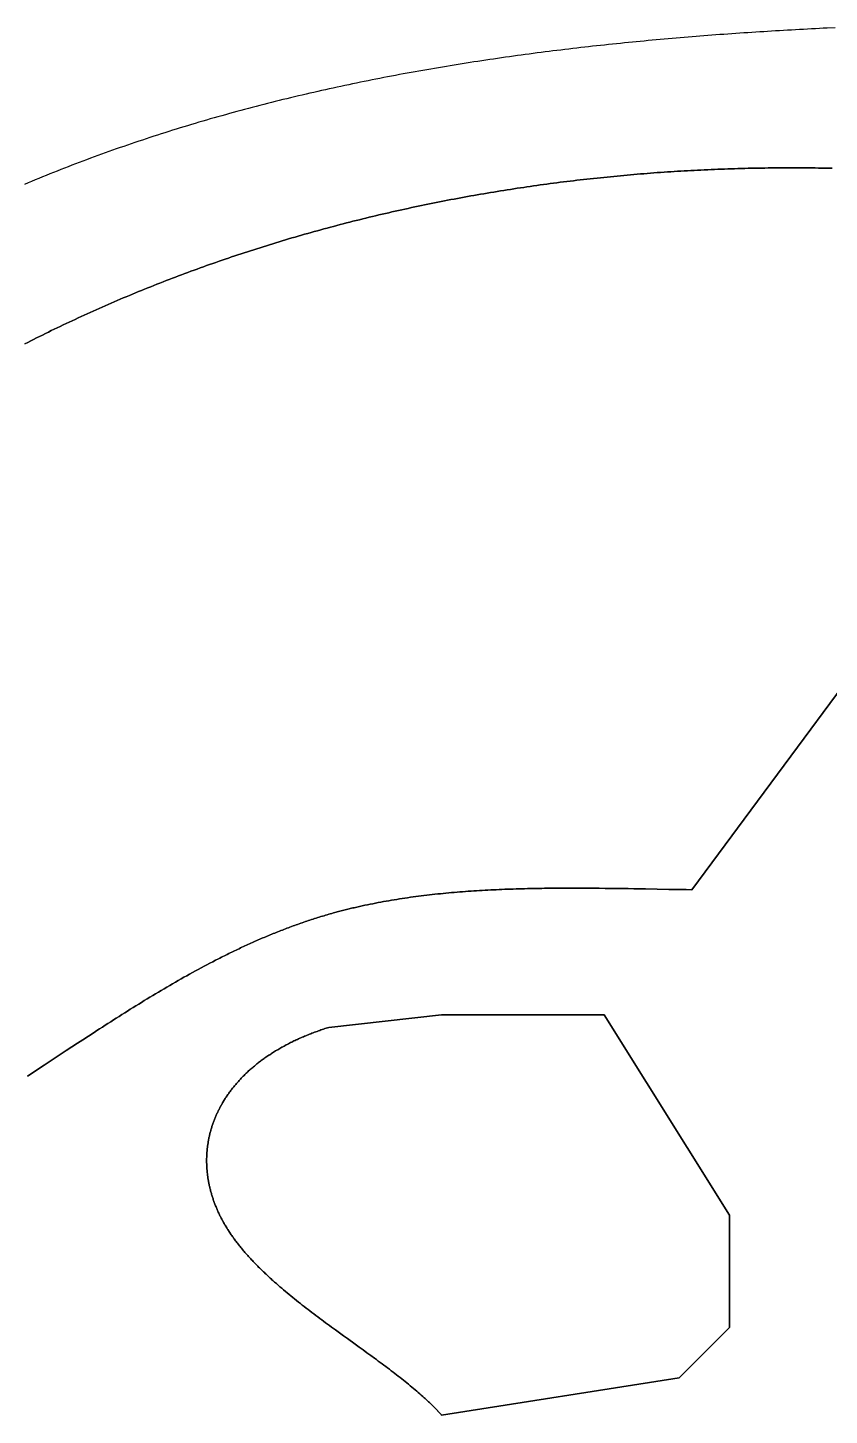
# Model space of a CAD drawing. Header units: millimetres. Extents: x -97041 to 275168, y -12500 to 263793.
# Drawn here: x -78221 to -59402, y 231150 to 263726 of the extents above; entities that cross this region are included whole.
import ezdxf

# ---------------------------------------------------------------- set-up
doc = ezdxf.new("R2010")
doc.units = ezdxf.units.MM
doc.layers.add('CLOSED_AREAS', color=7, linetype='Continuous')
doc.layers.add('REGION_HOLES', color=7, linetype='Continuous')

msp = doc.modelspace()

# ---------------------------------------------------------------- linework, layer by layer
at = {"layer": 'CLOSED_AREAS'}
for points in [[(-59261.048, 263725.788), (-59447.586, 263716.825), (-59540.876, 263712.229), (-59634.179, 263707.556), (-59727.495, 263702.806), (-59820.823, 263697.977), (-59914.163, 263693.069), (-60007.514, 263688.081), (-60100.876, 263683.013), (-60194.248, 263677.863), (-60287.63, 263672.631), (-60381.021, 263667.315), (-60474.421, 263661.917), (-60567.829, 263656.434), (-60661.245, 263650.865), (-60754.668, 263645.211), (-60848.098, 263639.47), (-60941.534, 263633.642), (-61034.975, 263627.726), (-61128.422, 263621.721), (-61221.874, 263615.626), (-61315.329, 263609.441), (-61408.788, 263603.165), (-61502.251, 263596.798), (-61595.716, 263590.337), (-61689.183, 263583.784), (-61782.651, 263577.136), (-61876.121, 263570.394), (-61969.591, 263563.556), (-62063.061, 263556.622), (-62156.531, 263549.59), (-62250, 263542.462), (-62343.468, 263535.234), (-62436.933, 263527.908), (-62530.396, 263520.481), (-62623.856, 263512.954), (-62717.313, 263505.326), (-62810.766, 263497.595), (-62904.214, 263489.761), (-62997.657, 263481.824), (-63091.094, 263473.782), (-63184.525, 263465.635), (-63277.95, 263457.382), (-63371.368, 263449.023), (-63464.778, 263440.556), (-63558.18, 263431.981), (-63651.574, 263423.298), (-63744.958, 263414.505), (-63838.333, 263405.601), (-63931.698, 263396.586), (-64025.052, 263387.46), (-64118.395, 263378.221), (-64211.726, 263368.869), (-64305.045, 263359.403), (-64398.352, 263349.821), (-64491.645, 263340.125), (-64584.925, 263330.312), (-64678.19, 263320.382), (-64771.441, 263310.335), (-64864.676, 263300.169), (-64957.896, 263289.884), (-65051.099, 263279.479), (-65144.286, 263268.953), (-65237.455, 263258.305), (-65330.607, 263247.536), (-65423.741, 263236.644), (-65516.855, 263225.628), (-65609.951, 263214.487), (-65703.026, 263203.222), (-65796.082, 263191.83), (-65889.116, 263180.312), (-65982.129, 263168.667), (-66075.12, 263156.893), (-66168.089, 263144.991), (-66261.035, 263132.959), (-66353.958, 263120.797), (-66446.857, 263108.503), (-66539.731, 263096.078), (-66632.581, 263083.52), (-66725.405, 263070.829), (-66818.203, 263058.004), (-66910.975, 263045.045), (-67003.72, 263031.949), (-67096.437, 263018.718), (-67189.127, 263005.349), (-67281.788, 262991.843), (-67374.42, 262978.198), (-67467.022, 262964.414), (-67559.595, 262950.49), (-67652.137, 262936.426), (-67744.648, 262922.22), (-67837.127, 262907.871), (-67929.575, 262893.38), (-68021.99, 262878.745), (-68114.372, 262863.966), (-68206.72, 262849.042), (-68299.034, 262833.971), (-68391.314, 262818.755), (-68483.559, 262803.39), (-68575.768, 262787.878), (-68667.941, 262772.217), (-68760.077, 262756.406), (-68852.176, 262740.445), (-68944.238, 262724.333), (-69036.261, 262708.069), (-69128.246, 262691.652), (-69220.191, 262675.082), (-69312.097, 262658.358), (-69403.963, 262641.48), (-69495.788, 262624.446), (-69587.572, 262607.255), (-69679.314, 262589.908), (-69771.014, 262572.403), (-69862.671, 262554.739), (-69954.285, 262536.916), (-70045.855, 262518.933), (-70137.381, 262500.79), (-70228.863, 262482.485), (-70320.299, 262464.018), (-70411.689, 262445.388), (-70503.032, 262426.594), (-70594.33, 262407.636), (-70685.579, 262388.513), (-70776.781, 262369.223), (-70867.935, 262349.768), (-70959.039, 262330.144), (-71050.095, 262310.353), (-71141.1, 262290.393), (-71232.056, 262270.263), (-71322.96, 262249.963), (-71413.813, 262229.492), (-71504.614, 262208.849), (-71595.362, 262188.034), (-71686.058, 262167.045), (-71776.7, 262145.882), (-71867.288, 262124.544), (-71957.822, 262103.031), (-72048.301, 262081.342), (-72138.725, 262059.476), (-72229.092, 262037.431), (-72319.403, 262015.209), (-72409.657, 261992.807), (-72499.854, 261970.225), (-72589.992, 261947.463), (-72680.072, 261924.519), (-72770.093, 261901.393), (-72860.054, 261878.083), (-72949.956, 261854.591), (-73039.797, 261830.914), (-73129.576, 261807.051), (-73219.294, 261783.003), (-73308.95, 261758.768), (-73398.544, 261734.346), (-73488.074, 261709.736), (-73577.541, 261684.937), (-73666.944, 261659.948), (-73756.282, 261634.769), (-73845.554, 261609.399), (-73934.762, 261583.837), (-74023.903, 261558.082), (-74112.977, 261532.134), (-74201.984, 261505.992), (-74290.924, 261479.656), (-74379.795, 261453.123), (-74468.597, 261426.395), (-74557.331, 261399.469), (-74645.994, 261372.346), (-74734.588, 261345.024), (-74823.11, 261317.504), (-74911.562, 261289.783), (-74999.941, 261261.861), (-75088.249, 261233.738), (-75176.483, 261205.413), (-75264.645, 261176.884), (-75352.732, 261148.153), (-75440.745, 261119.216), (-75528.683, 261090.075), (-75616.546, 261060.728), (-75704.334, 261031.174), (-75792.044, 261001.412), (-75879.678, 260971.443), (-75967.235, 260941.264), (-76054.714, 260910.877), (-76142.114, 260880.278), (-76229.435, 260849.469), (-76316.677, 260818.448), (-76403.839, 260787.214), (-76490.921, 260755.767), (-76577.922, 260724.106), (-76664.841, 260692.23), (-76751.678, 260660.139), (-76838.433, 260627.831), (-76925.105, 260595.306), (-77011.693, 260562.564), (-77098.198, 260529.603), (-77184.618, 260496.423), (-77270.952, 260463.023), (-77357.202, 260429.402), (-77443.365, 260395.56), (-77529.442, 260361.495), (-77615.432, 260327.208), (-77701.334, 260292.697), (-77787.148, 260257.961), (-77872.873, 260223), (-77958.51, 260187.814), (-78044.057, 260152.401), (-78129.513, 260116.76), (-78214.879, 260080.891), (-78300.154, 260044.794)], [(-59335.323, 260426.238), (-59414.195, 260427.904), (-59493.074, 260429.429), (-59571.962, 260430.811), (-59650.857, 260432.051), (-59729.76, 260433.148), (-59808.67, 260434.103), (-59887.586, 260434.916), (-59966.508, 260435.587), (-60045.436, 260436.115), (-60124.37, 260436.5), (-60203.308, 260436.743), (-60282.25, 260436.843), (-60361.197, 260436.801), (-60440.148, 260436.616), (-60519.102, 260436.288), (-60598.058, 260435.818), (-60677.018, 260435.205), (-60755.979, 260434.448), (-60834.942, 260433.549), (-60913.906, 260432.507), (-60992.872, 260431.322), (-61071.838, 260429.994), (-61150.804, 260428.523), (-61229.769, 260426.909), (-61308.734, 260425.151), (-61387.698, 260423.25), (-61466.66, 260421.207), (-61545.621, 260419.019), (-61624.579, 260416.689), (-61703.535, 260414.215), (-61782.487, 260411.597), (-61861.436, 260408.836), (-61940.381, 260405.932), (-62019.322, 260402.884), (-62098.258, 260399.692), (-62177.189, 260396.357), (-62256.114, 260392.878), (-62335.034, 260389.255), (-62413.947, 260385.488), (-62492.854, 260381.578), (-62571.753, 260377.524), (-62650.645, 260373.325), (-62729.53, 260368.983), (-62808.406, 260364.497), (-62887.273, 260359.867), (-62966.131, 260355.092), (-63044.98, 260350.174), (-63123.818, 260345.111), (-63202.647, 260339.904), (-63281.465, 260334.552), (-63360.271, 260329.057), (-63439.067, 260323.417), (-63517.85, 260317.632), (-63596.621, 260311.703), (-63675.379, 260305.63), (-63754.125, 260299.412), (-63832.856, 260293.049), (-63911.574, 260286.542), (-63990.278, 260279.89), (-64068.967, 260273.093), (-64147.641, 260266.152), (-64226.299, 260259.066), (-64304.942, 260251.834), (-64383.568, 260244.458), (-64462.178, 260236.937), (-64540.77, 260229.271), (-64619.345, 260221.46), (-64697.903, 260213.504), (-64776.441, 260205.403), (-64854.962, 260197.156), (-64933.463, 260188.765), (-65011.944, 260180.228), (-65090.406, 260171.545), (-65168.848, 260162.718), (-65247.268, 260153.744), (-65325.668, 260144.626), (-65404.046, 260135.362), (-65482.403, 260125.952), (-65560.737, 260116.397), (-65639.048, 260106.696), (-65717.337, 260096.85), (-65795.602, 260086.858), (-65873.843, 260076.72), (-65952.059, 260066.436), (-66030.251, 260056.006), (-66108.418, 260045.431), (-66186.56, 260034.71), (-66264.675, 260023.842), (-66342.765, 260012.829), (-66420.827, 260001.669), (-66498.863, 259990.364), (-66576.871, 259978.912), (-66654.851, 259967.314), (-66732.803, 259955.569), (-66810.727, 259943.679), (-66888.621, 259931.642), (-66966.486, 259919.459), (-67044.321, 259907.129), (-67122.125, 259894.653), (-67199.899, 259882.03), (-67277.642, 259869.261), (-67355.353, 259856.345), (-67433.033, 259843.282), (-67510.68, 259830.073), (-67588.295, 259816.717), (-67665.876, 259803.214), (-67743.425, 259789.565), (-67820.939, 259775.768), (-67898.419, 259761.825), (-67975.864, 259747.734), (-68053.274, 259733.497), (-68130.649, 259719.112), (-68207.988, 259704.581), (-68285.29, 259689.902), (-68362.556, 259675.076), (-68439.785, 259660.103), (-68516.976, 259644.983), (-68594.13, 259629.715), (-68671.245, 259614.3), (-68748.322, 259598.737), (-68825.359, 259583.027), (-68902.357, 259567.17), (-68979.315, 259551.165), (-69056.233, 259535.012), (-69133.111, 259518.712), (-69209.947, 259502.264), (-69286.741, 259485.668), (-69363.494, 259468.925), (-69440.205, 259452.033), (-69516.873, 259434.994), (-69593.498, 259417.807), (-69670.079, 259400.472), (-69746.617, 259382.989), (-69823.11, 259365.358), (-69899.559, 259347.579), (-69975.962, 259329.652), (-70052.32, 259311.577), (-70128.632, 259293.353), (-70204.898, 259274.981), (-70281.118, 259256.461), (-70357.29, 259237.792), (-70433.415, 259218.975), (-70509.492, 259200.01), (-70585.52, 259180.896), (-70661.5, 259161.634), (-70737.431, 259142.223), (-70813.313, 259122.663), (-70889.144, 259102.955), (-70964.926, 259083.098), (-71040.656, 259063.092), (-71116.336, 259042.938), (-71191.964, 259022.635), (-71267.54, 259002.182), (-71343.064, 258981.581), (-71418.536, 258960.831), (-71493.954, 258939.932), (-71569.319, 258918.884), (-71644.63, 258897.686), (-71719.887, 258876.34), (-71795.089, 258854.844), (-71870.236, 258833.199), (-71945.328, 258811.405), (-72020.363, 258789.462), (-72095.343, 258767.369), (-72170.266, 258745.126), (-72245.131, 258722.734), (-72319.94, 258700.193), (-72394.69, 258677.502), (-72469.382, 258654.662), (-72544.016, 258631.672), (-72618.59, 258608.532), (-72693.105, 258585.242), (-72767.561, 258561.803), (-72841.955, 258538.214), (-72916.29, 258514.475), (-72990.563, 258490.586), (-73064.775, 258466.547), (-73138.925, 258442.358), (-73213.012, 258418.019), (-73287.037, 258393.53), (-73360.999, 258368.891), (-73434.898, 258344.102), (-73508.732, 258319.162), (-73582.503, 258294.072), (-73656.209, 258268.832), (-73729.849, 258243.441), (-73803.424, 258217.901), (-73876.934, 258192.209), (-73950.377, 258166.367), (-74023.753, 258140.375), (-74097.063, 258114.232), (-74170.305, 258087.938), (-74243.479, 258061.494), (-74316.585, 258034.899), (-74389.622, 258008.153), (-74462.59, 257981.257), (-74535.489, 257954.209), (-74608.318, 257927.011), (-74681.077, 257899.662), (-74753.765, 257872.161), (-74826.382, 257844.51), (-74898.927, 257816.708), (-74971.401, 257788.754), (-75043.802, 257760.65), (-75116.131, 257732.394), (-75188.387, 257703.987), (-75260.569, 257675.429), (-75332.677, 257646.719), (-75404.712, 257617.858), (-75476.671, 257588.845), (-75548.556, 257559.681), (-75620.365, 257530.366), (-75692.098, 257500.899), (-75763.755, 257471.28), (-75835.335, 257441.509), (-75906.838, 257411.587), (-75978.264, 257381.514), (-76049.612, 257351.288), (-76120.882, 257320.911), (-76192.073, 257290.381), (-76263.185, 257259.7), (-76334.218, 257228.867), (-76405.17, 257197.882), (-76476.043, 257166.745), (-76546.835, 257135.455), (-76617.546, 257104.014), (-76688.175, 257072.42), (-76758.722, 257040.674), (-76829.188, 257008.776), (-76899.57, 256976.725), (-76969.87, 256944.523), (-77040.086, 256912.167), (-77110.219, 256879.659), (-77180.267, 256846.999), (-77250.23, 256814.186), (-77320.109, 256781.221), (-77389.902, 256748.103), (-77459.609, 256714.832), (-77529.23, 256681.409), (-77598.764, 256647.833), (-77668.211, 256614.104), (-77737.571, 256580.222), (-77806.843, 256546.187), (-77876.027, 256511.999), (-77945.122, 256477.659), (-78014.128, 256443.165), (-78083.044, 256408.518), (-78151.871, 256373.718), (-78220.608, 256338.765), (-78289.254, 256303.659)], [(-78289.254, 256303.659), (-78220.608, 256338.765), (-78151.871, 256373.718), (-78083.044, 256408.518), (-78014.128, 256443.165), (-77945.122, 256477.659), (-77876.027, 256511.999), (-77806.843, 256546.187), (-77737.571, 256580.222), (-77668.211, 256614.104), (-77598.764, 256647.833), (-77529.23, 256681.409), (-77459.609, 256714.832), (-77389.902, 256748.103), (-77320.109, 256781.221), (-77250.23, 256814.186), (-77180.267, 256846.999), (-77110.219, 256879.659), (-77040.086, 256912.167), (-76969.87, 256944.523), (-76899.57, 256976.725), (-76829.188, 257008.776), (-76758.722, 257040.674), (-76688.175, 257072.42), (-76617.546, 257104.014), (-76546.835, 257135.455), (-76476.043, 257166.745), (-76405.17, 257197.882), (-76334.218, 257228.867), (-76263.185, 257259.7), (-76192.073, 257290.381), (-76120.882, 257320.911), (-76049.612, 257351.288), (-75978.264, 257381.514), (-75906.838, 257411.587), (-75835.335, 257441.509), (-75763.755, 257471.28), (-75692.098, 257500.899), (-75620.365, 257530.366), (-75548.556, 257559.681), (-75476.671, 257588.845), (-75404.712, 257617.858), (-75332.677, 257646.719), (-75260.569, 257675.429), (-75188.387, 257703.987), (-75116.131, 257732.394), (-75043.802, 257760.65), (-74971.401, 257788.754), (-74898.927, 257816.708), (-74826.382, 257844.51), (-74753.765, 257872.161), (-74681.077, 257899.662), (-74608.318, 257927.011), (-74535.489, 257954.209), (-74462.59, 257981.257), (-74389.622, 258008.153), (-74316.585, 258034.899), (-74243.479, 258061.494), (-74170.305, 258087.938), (-74097.063, 258114.232), (-74023.753, 258140.375), (-73950.377, 258166.367), (-73876.934, 258192.209), (-73803.424, 258217.901), (-73729.849, 258243.441), (-73656.209, 258268.832), (-73582.503, 258294.072), (-73508.732, 258319.162), (-73434.898, 258344.102), (-73360.999, 258368.891), (-73287.037, 258393.53), (-73213.012, 258418.019), (-73138.925, 258442.358), (-73064.775, 258466.547), (-72990.563, 258490.586), (-72916.29, 258514.475), (-72841.955, 258538.214), (-72767.561, 258561.803), (-72693.105, 258585.242), (-72618.59, 258608.532), (-72544.016, 258631.672), (-72469.382, 258654.662), (-72394.69, 258677.502), (-72319.94, 258700.193), (-72245.131, 258722.734), (-72170.266, 258745.126), (-72095.343, 258767.369), (-72020.363, 258789.462), (-71945.328, 258811.405), (-71870.236, 258833.199), (-71795.089, 258854.844), (-71719.887, 258876.34), (-71644.63, 258897.686), (-71569.319, 258918.884), (-71493.954, 258939.932), (-71418.536, 258960.831), (-71343.064, 258981.581), (-71267.54, 259002.182), (-71191.964, 259022.635), (-71116.336, 259042.938), (-71040.656, 259063.092), (-70964.926, 259083.098), (-70889.144, 259102.955), (-70813.313, 259122.663), (-70737.431, 259142.223), (-70661.5, 259161.634), (-70585.52, 259180.896), (-70509.492, 259200.01), (-70433.415, 259218.975), (-70357.29, 259237.792), (-70281.118, 259256.461), (-70204.898, 259274.981), (-70128.632, 259293.353), (-70052.32, 259311.577), (-69975.962, 259329.652), (-69899.559, 259347.579), (-69823.11, 259365.358), (-69746.617, 259382.989), (-69670.079, 259400.472), (-69593.498, 259417.807), (-69516.873, 259434.994), (-69440.205, 259452.033), (-69363.494, 259468.925), (-69286.741, 259485.668), (-69209.947, 259502.264), (-69133.111, 259518.712), (-69056.233, 259535.012), (-68979.315, 259551.165), (-68902.357, 259567.17), (-68825.359, 259583.027), (-68748.322, 259598.737), (-68671.245, 259614.3), (-68594.13, 259629.715), (-68516.976, 259644.983), (-68439.785, 259660.103), (-68362.556, 259675.076), (-68285.29, 259689.902), (-68207.988, 259704.581), (-68130.649, 259719.112), (-68053.274, 259733.497), (-67975.864, 259747.734), (-67898.419, 259761.825), (-67820.939, 259775.768), (-67743.425, 259789.565), (-67665.876, 259803.214), (-67588.295, 259816.717), (-67510.68, 259830.073), (-67433.033, 259843.282), (-67355.353, 259856.345), (-67277.642, 259869.261), (-67199.899, 259882.03), (-67122.125, 259894.653), (-67044.321, 259907.129), (-66966.486, 259919.459), (-66888.621, 259931.642), (-66810.727, 259943.679), (-66732.803, 259955.569), (-66654.851, 259967.314), (-66576.871, 259978.912), (-66498.863, 259990.364), (-66420.827, 260001.669), (-66342.765, 260012.829), (-66264.675, 260023.842), (-66186.56, 260034.71), (-66108.418, 260045.431), (-66030.251, 260056.006), (-65952.059, 260066.436), (-65873.843, 260076.72), (-65795.602, 260086.858), (-65717.337, 260096.85), (-65639.048, 260106.696), (-65560.737, 260116.397), (-65482.403, 260125.952), (-65404.046, 260135.362), (-65325.668, 260144.626), (-65247.268, 260153.744), (-65168.848, 260162.718), (-65090.406, 260171.545), (-65011.944, 260180.228), (-64933.463, 260188.765), (-64854.962, 260197.156), (-64776.441, 260205.403), (-64697.903, 260213.504), (-64619.345, 260221.46), (-64540.77, 260229.271), (-64462.178, 260236.937), (-64383.568, 260244.458), (-64304.942, 260251.834), (-64226.299, 260259.066), (-64147.641, 260266.152), (-64068.967, 260273.093), (-63990.278, 260279.89), (-63911.574, 260286.542), (-63832.856, 260293.049), (-63754.125, 260299.412), (-63675.379, 260305.63), (-63596.621, 260311.703), (-63517.85, 260317.632), (-63439.067, 260323.417), (-63360.271, 260329.057), (-63281.465, 260334.552), (-63202.647, 260339.904), (-63123.818, 260345.111), (-63044.98, 260350.174), (-62966.131, 260355.092), (-62887.273, 260359.867), (-62808.406, 260364.497), (-62729.53, 260368.983), (-62650.645, 260373.325), (-62571.753, 260377.524), (-62492.854, 260381.578), (-62413.947, 260385.488), (-62335.034, 260389.255), (-62256.114, 260392.878), (-62177.189, 260396.357), (-62098.258, 260399.692), (-62019.322, 260402.884), (-61940.381, 260405.932), (-61861.436, 260408.836), (-61782.487, 260411.597), (-61703.535, 260414.215), (-61624.579, 260416.689), (-61545.621, 260419.019), (-61466.66, 260421.207), (-61387.698, 260423.25), (-61308.734, 260425.151), (-61229.769, 260426.909), (-61150.804, 260428.523), (-61071.838, 260429.994), (-60992.872, 260431.322), (-60913.906, 260432.507), (-60834.942, 260433.549), (-60755.979, 260434.448), (-60677.018, 260435.205), (-60598.058, 260435.818), (-60519.102, 260436.288), (-60440.148, 260436.616), (-60361.197, 260436.801), (-60282.25, 260436.843), (-60203.308, 260436.743), (-60124.37, 260436.5), (-60045.436, 260436.115), (-59966.508, 260435.587), (-59887.586, 260434.916), (-59808.67, 260434.103), (-59729.76, 260433.148), (-59650.857, 260432.051), (-59571.962, 260430.811), (-59493.074, 260429.429), (-59414.195, 260427.904), (-59335.323, 260426.238)], [(-78225.962, 239113.608), (-78095.76, 239198.681), (-77965.628, 239283.924), (-77835.551, 239369.298), (-77575.494, 239540.281), (-77315.459, 239711.317), (-77185.409, 239796.758), (-77055.316, 239882.096), (-76925.165, 239967.29), (-76794.938, 240052.303), (-76664.619, 240137.095), (-76599.421, 240179.396), (-76534.193, 240221.627), (-76468.935, 240263.784), (-76403.644, 240305.86), (-76338.317, 240347.853), (-76272.954, 240389.756), (-76207.552, 240431.565), (-76142.108, 240473.275), (-76076.622, 240514.88), (-76011.09, 240556.377), (-75945.511, 240597.76), (-75879.883, 240639.025), (-75814.204, 240680.166), (-75748.472, 240721.179), (-75682.685, 240762.058), (-75616.84, 240802.799), (-75550.936, 240843.397), (-75484.971, 240883.848), (-75418.943, 240924.145), (-75352.849, 240964.285), (-75286.688, 241004.262), (-75220.458, 241044.072), (-75154.156, 241083.71), (-75087.781, 241123.171), (-75021.33, 241162.449), (-74954.802, 241201.54), (-74888.195, 241240.44), (-74821.506, 241279.143), (-74754.734, 241317.644), (-74687.876, 241355.939), (-74620.93, 241394.023), (-74553.895, 241431.89), (-74486.769, 241469.537), (-74419.549, 241506.957), (-74352.233, 241544.147), (-74284.819, 241581.1), (-74217.306, 241617.814), (-74149.691, 241654.281), (-74081.973, 241690.499), (-74014.149, 241726.461), (-73946.217, 241762.163), (-73878.175, 241797.6), (-73810.022, 241832.767), (-73741.754, 241867.659), (-73707.577, 241885.001), (-73673.371, 241902.272), (-73639.135, 241919.472), (-73604.87, 241936.6), (-73570.575, 241953.656), (-73536.249, 241970.639), (-73501.893, 241987.548), (-73467.506, 242004.383), (-73433.089, 242021.143), (-73398.64, 242037.828), (-73364.159, 242054.437), (-73329.647, 242070.97), (-73295.103, 242087.425), (-73260.527, 242103.802), (-73225.918, 242120.101), (-73191.276, 242136.321), (-73156.601, 242152.461), (-73121.894, 242168.52), (-73087.152, 242184.499), (-73052.377, 242200.397), (-73017.568, 242216.212), (-72982.724, 242231.945), (-72947.846, 242247.594), (-72912.934, 242263.159), (-72877.986, 242278.64), (-72843.003, 242294.036), (-72807.984, 242309.346), (-72772.93, 242324.569), (-72737.84, 242339.706), (-72702.713, 242354.754), (-72667.55, 242369.715), (-72632.35, 242384.587), (-72597.113, 242399.369), (-72561.839, 242414.062), (-72526.527, 242428.664), (-72491.177, 242443.174), (-72455.789, 242457.593), (-72420.363, 242471.919), (-72384.899, 242486.152), (-72349.395, 242500.291), (-72313.853, 242514.336), (-72278.271, 242528.287), (-72242.65, 242542.141), (-72206.989, 242555.9), (-72171.288, 242569.561), (-72135.546, 242583.126), (-72099.764, 242596.592), (-72063.941, 242609.96), (-72028.077, 242623.229), (-71992.172, 242636.398), (-71956.225, 242649.466), (-71920.236, 242662.433), (-71884.205, 242675.299), (-71848.132, 242688.063), (-71812.016, 242700.724), (-71775.857, 242713.281), (-71739.655, 242725.734), (-71703.41, 242738.083), (-71667.121, 242750.326), (-71630.789, 242762.463), (-71594.412, 242774.494), (-71557.991, 242786.418), (-71521.525, 242798.234), (-71485.014, 242809.941), (-71448.459, 242821.54), (-71411.858, 242833.029), (-71375.211, 242844.408), (-71338.518, 242855.677), (-71301.779, 242866.833), (-71264.994, 242877.878), (-71228.162, 242888.811), (-71191.284, 242899.63), (-71154.358, 242910.335), (-71117.385, 242920.926), (-71080.364, 242931.401), (-71043.295, 242941.761), (-71013.007, 242950.13), (-70982.687, 242958.422), (-70952.335, 242966.638), (-70921.951, 242974.776), (-70891.536, 242982.839), (-70861.09, 242990.826), (-70830.612, 242998.737), (-70800.103, 243006.573), (-70769.564, 243014.335), (-70738.993, 243022.022), (-70708.392, 243029.635), (-70677.76, 243037.174), (-70647.097, 243044.64), (-70616.405, 243052.033), (-70585.682, 243059.353), (-70554.929, 243066.6), (-70524.147, 243073.775), (-70493.335, 243080.879), (-70462.493, 243087.911), (-70431.621, 243094.872), (-70400.721, 243101.762), (-70369.791, 243108.582), (-70307.844, 243122.012), (-70245.782, 243135.164), (-70183.607, 243148.04), (-70121.318, 243160.645), (-70058.918, 243172.979), (-69996.407, 243185.046), (-69933.786, 243196.849), (-69871.058, 243208.391), (-69808.221, 243219.673), (-69745.279, 243230.698), (-69682.231, 243241.47), (-69619.08, 243251.991), (-69555.825, 243262.263), (-69492.469, 243272.29), (-69429.012, 243282.073), (-69365.455, 243291.616), (-69301.8, 243300.921), (-69238.048, 243309.991), (-69174.199, 243318.828), (-69110.255, 243327.436), (-69046.217, 243335.817), (-68982.086, 243343.973), (-68917.863, 243351.907), (-68853.549, 243359.622), (-68789.146, 243367.121), (-68724.654, 243374.406), (-68660.074, 243381.479), (-68595.409, 243388.345), (-68530.658, 243395.004), (-68465.823, 243401.46), (-68400.904, 243407.716), (-68335.904, 243413.774), (-68270.823, 243419.637), (-68205.663, 243425.307), (-68140.423, 243430.788), (-68075.106, 243436.081), (-68009.713, 243441.19), (-67944.245, 243446.117), (-67878.702, 243450.865), (-67813.086, 243455.436), (-67747.398, 243459.833), (-67681.639, 243464.06), (-67615.811, 243468.117), (-67549.913, 243472.009), (-67483.948, 243475.738), (-67417.917, 243479.306), (-67351.82, 243482.717), (-67285.659, 243485.972), (-67219.435, 243489.075), (-67153.149, 243492.028), (-67086.801, 243494.833), (-67020.394, 243497.495), (-66953.928, 243500.014), (-66887.405, 243502.394), (-66820.825, 243504.638), (-66754.189, 243506.747), (-66687.499, 243508.726), (-66620.756, 243510.576), (-66553.961, 243512.3), (-66487.115, 243513.901), (-66420.218, 243515.381), (-66353.273, 243516.744), (-66286.281, 243517.991), (-66219.241, 243519.126), (-66152.156, 243520.151), (-66085.027, 243521.068), (-66017.854, 243521.881), (-65950.64, 243522.593), (-65883.384, 243523.205), (-65816.088, 243523.72), (-65748.753, 243524.142), (-65681.38, 243524.472), (-65613.971, 243524.714), (-65546.526, 243524.869), (-65479.047, 243524.942), (-65411.534, 243524.934), (-65343.989, 243524.848), (-65208.807, 243524.454), (-65073.509, 243523.779), (-64938.104, 243522.847), (-64802.6, 243521.677), (-64667.008, 243520.292), (-64531.335, 243518.712), (-64395.59, 243516.96), (-64259.782, 243515.056), (-64123.921, 243513.021), (-63988.014, 243510.877), (-63716.1, 243506.348), (-63172.119, 243496.918), (-62900.193, 243492.359), (-62764.277, 243490.193), (-62628.404, 243488.131), (-56752.874, 251420.097)], [(-56752.874, 251420.097), (-62628.404, 243488.131), (-62764.277, 243490.193), (-62900.193, 243492.359), (-63172.119, 243496.918), (-63716.1, 243506.348), (-63988.014, 243510.877), (-64123.921, 243513.021), (-64259.782, 243515.056), (-64395.59, 243516.96), (-64531.335, 243518.712), (-64667.008, 243520.292), (-64802.6, 243521.677), (-64938.104, 243522.847), (-65073.509, 243523.779), (-65208.807, 243524.454), (-65343.989, 243524.848), (-65411.534, 243524.934), (-65479.047, 243524.942), (-65546.526, 243524.869), (-65613.971, 243524.714), (-65681.38, 243524.472), (-65748.753, 243524.142), (-65816.088, 243523.72), (-65883.384, 243523.205), (-65950.64, 243522.593), (-66017.854, 243521.881), (-66085.027, 243521.068), (-66152.156, 243520.151), (-66219.241, 243519.126), (-66286.281, 243517.991), (-66353.273, 243516.744), (-66420.218, 243515.381), (-66487.115, 243513.901), (-66553.961, 243512.3), (-66620.756, 243510.576), (-66687.499, 243508.726), (-66754.189, 243506.747), (-66820.825, 243504.638), (-66887.405, 243502.394), (-66953.928, 243500.014), (-67020.394, 243497.495), (-67086.801, 243494.833), (-67153.149, 243492.028), (-67219.435, 243489.075), (-67285.659, 243485.972), (-67351.82, 243482.717), (-67417.917, 243479.306), (-67483.948, 243475.738), (-67549.913, 243472.009), (-67615.811, 243468.117), (-67681.639, 243464.06), (-67747.398, 243459.833), (-67813.086, 243455.436), (-67878.702, 243450.865), (-67944.245, 243446.117), (-68009.713, 243441.19), (-68075.106, 243436.081), (-68140.423, 243430.788), (-68205.663, 243425.307), (-68270.823, 243419.637), (-68335.904, 243413.774), (-68400.904, 243407.716), (-68465.823, 243401.46), (-68530.658, 243395.004), (-68595.409, 243388.345), (-68660.074, 243381.479), (-68724.654, 243374.406), (-68789.146, 243367.121), (-68853.549, 243359.622), (-68917.863, 243351.907), (-68982.086, 243343.973), (-69046.217, 243335.817), (-69110.255, 243327.436), (-69174.199, 243318.828), (-69238.048, 243309.991), (-69301.8, 243300.921), (-69365.455, 243291.616), (-69429.012, 243282.073), (-69492.469, 243272.29), (-69555.825, 243262.263), (-69619.08, 243251.991), (-69682.231, 243241.47), (-69745.279, 243230.698), (-69808.221, 243219.673), (-69871.058, 243208.391), (-69933.786, 243196.849), (-69996.407, 243185.046), (-70058.918, 243172.979), (-70121.318, 243160.645), (-70183.607, 243148.04), (-70245.782, 243135.164), (-70307.844, 243122.012), (-70369.791, 243108.582), (-70400.721, 243101.762), (-70431.621, 243094.872), (-70462.493, 243087.911), (-70493.335, 243080.879), (-70524.147, 243073.775), (-70554.929, 243066.6), (-70585.682, 243059.353), (-70616.405, 243052.033), (-70647.097, 243044.64), (-70677.76, 243037.174), (-70708.392, 243029.635), (-70738.993, 243022.022), (-70769.564, 243014.335), (-70800.103, 243006.573), (-70830.612, 242998.737), (-70861.09, 242990.826), (-70891.536, 242982.839), (-70921.951, 242974.776), (-70952.335, 242966.638), (-70982.687, 242958.422), (-71013.007, 242950.13), (-71043.295, 242941.761), (-71080.364, 242931.401), (-71117.385, 242920.926), (-71154.358, 242910.335), (-71191.284, 242899.63), (-71228.162, 242888.811), (-71264.994, 242877.878), (-71301.779, 242866.833), (-71338.518, 242855.677), (-71375.211, 242844.408), (-71411.858, 242833.029), (-71448.459, 242821.54), (-71485.014, 242809.941), (-71521.525, 242798.234), (-71557.991, 242786.418), (-71594.412, 242774.494), (-71630.789, 242762.463), (-71667.121, 242750.326), (-71703.41, 242738.083), (-71739.655, 242725.734), (-71775.857, 242713.281), (-71812.016, 242700.724), (-71848.132, 242688.063), (-71884.205, 242675.299), (-71920.236, 242662.433), (-71956.225, 242649.466), (-71992.172, 242636.398), (-72028.077, 242623.229), (-72063.941, 242609.96), (-72099.764, 242596.592), (-72135.546, 242583.126), (-72171.288, 242569.561), (-72206.989, 242555.9), (-72242.65, 242542.141), (-72278.271, 242528.287), (-72313.853, 242514.336), (-72349.395, 242500.291), (-72384.899, 242486.152), (-72420.363, 242471.919), (-72455.789, 242457.593), (-72491.177, 242443.174), (-72526.527, 242428.664), (-72561.839, 242414.062), (-72597.113, 242399.369), (-72632.35, 242384.587), (-72667.55, 242369.715), (-72702.713, 242354.754), (-72737.84, 242339.706), (-72772.93, 242324.569), (-72807.984, 242309.346), (-72843.003, 242294.036), (-72877.986, 242278.64), (-72912.934, 242263.159), (-72947.846, 242247.594), (-72982.724, 242231.945), (-73017.568, 242216.212), (-73052.377, 242200.397), (-73087.152, 242184.499), (-73121.894, 242168.52), (-73156.601, 242152.461), (-73191.276, 242136.321), (-73225.918, 242120.101), (-73260.527, 242103.802), (-73295.103, 242087.425), (-73329.647, 242070.97), (-73364.159, 242054.437), (-73398.64, 242037.828), (-73433.089, 242021.143), (-73467.506, 242004.383), (-73501.893, 241987.548), (-73536.249, 241970.639), (-73570.575, 241953.656), (-73604.87, 241936.6), (-73639.135, 241919.472), (-73673.371, 241902.272), (-73707.577, 241885.001), (-73741.754, 241867.659), (-73810.022, 241832.767), (-73878.175, 241797.6), (-73946.217, 241762.163), (-74014.149, 241726.461), (-74081.973, 241690.499), (-74149.691, 241654.281), (-74217.306, 241617.814), (-74284.819, 241581.1), (-74352.233, 241544.147), (-74419.549, 241506.957), (-74486.769, 241469.537), (-74553.895, 241431.89), (-74620.93, 241394.023), (-74687.876, 241355.939), (-74754.734, 241317.644), (-74821.506, 241279.143), (-74888.195, 241240.44), (-74954.802, 241201.54), (-75021.33, 241162.449), (-75087.781, 241123.171), (-75154.156, 241083.71), (-75220.458, 241044.072), (-75286.688, 241004.262), (-75352.849, 240964.285), (-75418.943, 240924.145), (-75484.971, 240883.848), (-75550.936, 240843.397), (-75616.84, 240802.799), (-75682.685, 240762.058), (-75748.472, 240721.179), (-75814.204, 240680.166), (-75879.883, 240639.025), (-75945.511, 240597.76), (-76011.09, 240556.377), (-76076.622, 240514.88), (-76142.108, 240473.275), (-76207.552, 240431.565), (-76272.954, 240389.756), (-76338.317, 240347.853), (-76403.644, 240305.86), (-76468.935, 240263.784), (-76534.193, 240221.627), (-76599.421, 240179.396), (-76664.619, 240137.095), (-76794.938, 240052.303), (-76925.165, 239967.29), (-77055.316, 239882.096), (-77185.409, 239796.758), (-77315.459, 239711.317), (-77575.494, 239540.281), (-77835.551, 239369.298), (-77965.628, 239283.924), (-78095.76, 239198.681), (-78225.962, 239113.608)]]:
    msp.add_lwpolyline(points, dxfattribs=at)
msp.add_lwpolyline([(-68503.934, 231149.518), (-62922.18, 232030.848), (-61747.074, 233205.954), (-61747.074, 235849.942), (-64684.839, 240550.366), (-68503.934, 240550.366), (-71147.922, 240256.59), (-71179.73, 240246.623), (-71211.356, 240236.543), (-71242.8, 240226.349), (-71274.063, 240216.042), (-71305.144, 240205.624), (-71336.044, 240195.093), (-71366.763, 240184.451), (-71397.3, 240173.699), (-71427.657, 240162.837), (-71457.832, 240151.865), (-71487.827, 240140.785), (-71517.641, 240129.597), (-71547.274, 240118.301), (-71576.726, 240106.898), (-71605.997, 240095.388), (-71635.088, 240083.773), (-71663.999, 240072.052), (-71692.729, 240060.227), (-71721.279, 240048.297), (-71749.649, 240036.264), (-71777.838, 240024.128), (-71805.847, 240011.89), (-71833.677, 239999.55), (-71861.326, 239987.108), (-71888.795, 239974.567), (-71916.085, 239961.924), (-71943.195, 239949.183), (-71970.126, 239936.343), (-71996.876, 239923.404), (-72023.448, 239910.367), (-72049.84, 239897.234), (-72076.052, 239884.004), (-72102.086, 239870.678), (-72127.94, 239857.256), (-72153.615, 239843.74), (-72179.111, 239830.129), (-72204.428, 239816.425), (-72229.566, 239802.627), (-72254.526, 239788.738), (-72279.307, 239774.756), (-72303.909, 239760.683), (-72328.332, 239746.519), (-72352.577, 239732.265), (-72376.644, 239717.921), (-72400.533, 239703.489), (-72424.243, 239688.968), (-72447.775, 239674.359), (-72471.128, 239659.663), (-72494.304, 239644.88), (-72517.302, 239630.011), (-72540.122, 239615.056), (-72562.764, 239600.017), (-72585.229, 239584.893), (-72607.515, 239569.686), (-72629.625, 239554.395), (-72651.556, 239539.022), (-72673.311, 239523.566), (-72694.888, 239508.03), (-72716.288, 239492.412), (-72737.51, 239476.714), (-72758.556, 239460.936), (-72779.424, 239445.079), (-72800.116, 239429.144), (-72820.63, 239413.131), (-72840.968, 239397.04), (-72861.129, 239380.872), (-72881.114, 239364.629), (-72900.922, 239348.309), (-72920.553, 239331.915), (-72940.008, 239315.446), (-72959.287, 239298.903), (-72978.389, 239282.287), (-72997.315, 239265.598), (-73016.066, 239248.837), (-73034.64, 239232.004), (-73053.038, 239215.101), (-73071.26, 239198.127), (-73089.307, 239181.083), (-73107.177, 239163.97), (-73124.872, 239146.788), (-73142.392, 239129.538), (-73159.736, 239112.221), (-73176.905, 239094.836), (-73193.898, 239077.386), (-73210.716, 239059.87), (-73227.359, 239042.288), (-73243.826, 239024.642), (-73260.119, 239006.932), (-73276.237, 238989.158), (-73292.18, 238971.322), (-73307.948, 238953.423), (-73323.541, 238935.462), (-73338.96, 238917.441), (-73354.204, 238899.359), (-73369.273, 238881.217), (-73384.168, 238863.015), (-73398.889, 238844.755), (-73413.436, 238826.437), (-73427.808, 238808.061), (-73442.006, 238789.628), (-73456.031, 238771.138), (-73469.881, 238752.593), (-73483.557, 238733.992), (-73497.06, 238715.337), (-73510.389, 238696.627), (-73523.544, 238677.864), (-73536.525, 238659.048), (-73549.333, 238640.18), (-73561.968, 238621.26), (-73574.429, 238602.288), (-73586.717, 238583.266), (-73598.832, 238564.194), (-73610.774, 238545.072), (-73622.543, 238525.901), (-73634.138, 238506.683), (-73645.561, 238487.416), (-73656.811, 238468.102), (-73667.889, 238448.742), (-73678.793, 238429.335), (-73689.525, 238409.883), (-73700.085, 238390.387), (-73710.472, 238370.846), (-73720.687, 238351.261), (-73730.729, 238331.634), (-73740.6, 238311.963), (-73750.298, 238292.251), (-73759.824, 238272.498), (-73769.178, 238252.703), (-73778.36, 238232.869), (-73787.371, 238212.995), (-73796.21, 238193.082), (-73804.877, 238173.13), (-73813.372, 238153.141), (-73821.696, 238133.114), (-73829.849, 238113.051), (-73837.83, 238092.952), (-73845.64, 238072.817), (-73853.278, 238052.647), (-73860.746, 238032.442), (-73868.043, 238012.204), (-73875.168, 237991.933), (-73882.123, 237971.629), (-73888.907, 237951.293), (-73895.52, 237930.925), (-73901.962, 237910.527), (-73908.234, 237890.098), (-73914.335, 237869.64), (-73920.266, 237849.152), (-73926.027, 237828.636), (-73931.617, 237808.092), (-73937.037, 237787.52), (-73942.287, 237766.922), (-73947.367, 237746.298), (-73952.277, 237725.647), (-73957.017, 237704.972), (-73961.587, 237684.272), (-73965.988, 237663.548), (-73970.218, 237642.801), (-73974.28, 237622.032), (-73978.171, 237601.24), (-73981.893, 237580.426), (-73985.446, 237559.592), (-73988.83, 237538.737), (-73992.044, 237517.862), (-73995.09, 237496.968), (-73997.966, 237476.055), (-74000.673, 237455.124), (-74003.211, 237434.176), (-74005.581, 237413.21), (-74007.781, 237392.229), (-74009.814, 237371.231), (-74011.677, 237350.218), (-74013.372, 237329.191), (-74014.898, 237308.15), (-74016.257, 237287.095), (-74017.446, 237266.027), (-74018.468, 237244.948), (-74019.322, 237223.856), (-74020.007, 237202.753), (-74020.525, 237181.64), (-74020.874, 237160.517), (-74021.056, 237139.384), (-74021.07, 237118.242), (-74020.916, 237097.093), (-74020.595, 237075.935), (-74020.106, 237054.771), (-74019.45, 237033.6), (-74018.626, 237012.424), (-74017.635, 236991.241), (-74016.477, 236970.055), (-74015.152, 236948.864), (-74013.66, 236927.669), (-74012, 236906.472), (-74010.174, 236885.272), (-74008.181, 236864.07), (-74006.021, 236842.867), (-74003.695, 236821.663), (-74001.202, 236800.46), (-73998.542, 236779.256), (-73995.716, 236758.054), (-73992.723, 236736.854), (-73989.565, 236715.655), (-73986.24, 236694.46), (-73982.749, 236673.268), (-73979.091, 236652.08), (-73975.268, 236630.896), (-73971.279, 236609.718), (-73967.124, 236588.546), (-73962.804, 236567.379), (-73958.317, 236546.22), (-73953.665, 236525.068), (-73948.848, 236503.924), (-73943.865, 236482.789), (-73938.717, 236461.663), (-73933.403, 236440.546), (-73927.924, 236419.441), (-73922.28, 236398.346), (-73916.471, 236377.262), (-73910.497, 236356.191), (-73904.358, 236335.133), (-73898.054, 236314.087), (-73891.586, 236293.056), (-73884.953, 236272.039), (-73878.155, 236251.037), (-73871.192, 236230.051), (-73864.066, 236209.081), (-73856.774, 236188.127), (-73849.319, 236167.191), (-73841.699, 236146.273), (-73833.915, 236125.374), (-73825.967, 236104.493), (-73817.855, 236083.633), (-73809.579, 236062.792), (-73801.14, 236041.972), (-73792.536, 236021.174), (-73783.769, 236000.398), (-73774.838, 235979.644), (-73765.744, 235958.914), (-73756.486, 235938.207), (-73747.065, 235917.524), (-73737.48, 235896.867), (-73727.733, 235876.235), (-73717.822, 235855.629), (-73707.748, 235835.05), (-73697.511, 235814.498), (-73687.111, 235793.973), (-73676.548, 235773.477), (-73665.823, 235753.011), (-73654.935, 235732.573), (-73643.884, 235712.166), (-73632.671, 235691.79), (-73621.295, 235671.444), (-73609.757, 235651.131), (-73598.056, 235630.85), (-73586.193, 235610.603), (-73574.169, 235590.388), (-73561.852, 235569.995), (-73549.372, 235549.637), (-73536.728, 235529.314), (-73523.923, 235509.025), (-73510.957, 235488.77), (-73497.831, 235468.55), (-73484.548, 235448.364), (-73471.108, 235428.211), (-73457.512, 235408.093), (-73443.762, 235388.009), (-73429.859, 235367.958), (-73415.804, 235347.941), (-73401.599, 235327.957), (-73387.244, 235308.006), (-73372.742, 235288.089), (-73358.092, 235268.204), (-73343.297, 235248.353), (-73328.357, 235228.534), (-73313.275, 235208.747), (-73298.05, 235188.994), (-73282.685, 235169.272), (-73267.181, 235149.583), (-73251.538, 235129.926), (-73235.759, 235110.301), (-73219.844, 235090.707), (-73203.795, 235071.146), (-73187.612, 235051.616), (-73171.298, 235032.117), (-73154.853, 235012.65), (-73138.279, 234993.214), (-73121.577, 234973.809), (-73104.747, 234954.435), (-73087.792, 234935.092), (-73070.713, 234915.779), (-73053.511, 234896.497), (-73036.186, 234877.246), (-73018.741, 234858.024), (-73001.177, 234838.833), (-72983.494, 234819.672), (-72965.695, 234800.541), (-72947.78, 234781.44), (-72929.75, 234762.368), (-72911.608, 234743.326), (-72893.353, 234724.313), (-72874.988, 234705.329), (-72856.513, 234686.375), (-72837.93, 234667.449), (-72819.24, 234648.553), (-72800.445, 234629.685), (-72781.545, 234610.846), (-72762.542, 234592.035), (-72743.436, 234573.253), (-72724.231, 234554.499), (-72704.925, 234535.772), (-72685.522, 234517.074), (-72666.021, 234498.404), (-72646.425, 234479.762), (-72626.735, 234461.147), (-72606.951, 234442.559), (-72587.075, 234423.999), (-72567.108, 234405.466), (-72547.052, 234386.96), (-72526.908, 234368.481), (-72506.676, 234350.029), (-72486.359, 234331.604), (-72465.958, 234313.205), (-72424.906, 234276.486), (-72383.532, 234239.873), (-72341.844, 234203.362), (-72299.853, 234166.955), (-72257.569, 234130.648), (-72215.002, 234094.443), (-72172.162, 234058.337), (-72129.058, 234022.329), (-72085.701, 233986.419), (-72042.101, 233950.605), (-71998.268, 233914.887), (-71954.211, 233879.263), (-71909.941, 233843.732), (-71865.468, 233808.294), (-71820.801, 233772.947), (-71775.951, 233737.69), (-71730.927, 233702.522), (-71685.74, 233667.443), (-71640.4, 233632.45), (-71594.915, 233597.544), (-71549.298, 233562.723), (-71503.556, 233527.986), (-71457.701, 233493.332), (-71411.742, 233458.759), (-71365.69, 233424.268), (-71319.554, 233389.857), (-71273.344, 233355.524), (-71227.07, 233321.27), (-71180.743, 233287.092), (-71134.372, 233252.99), (-71087.967, 233218.963), (-70995.095, 233151.129), (-70902.207, 233083.581), (-70809.383, 233016.312), (-70716.704, 232949.313), (-70532.094, 232816.092), (-70440.325, 232749.854), (-70349.018, 232683.853), (-70258.253, 232618.081), (-70168.111, 232552.529), (-70078.672, 232487.19), (-70034.24, 232454.598), (-69990.014, 232422.055), (-69946.004, 232389.562), (-69902.218, 232357.116), (-69858.669, 232324.717), (-69815.364, 232292.365), (-69772.315, 232260.057), (-69729.531, 232227.793), (-69687.022, 232195.571), (-69644.799, 232163.392), (-69602.871, 232131.253), (-69561.248, 232099.154), (-69519.94, 232067.093), (-69478.958, 232035.07), (-69438.31, 232003.084), (-69398.008, 231971.133), (-69358.06, 231939.217), (-69318.478, 231907.334), (-69279.271, 231875.484), (-69240.448, 231843.665), (-69202.021, 231811.877), (-69163.998, 231780.118), (-69126.39, 231748.387), (-69089.208, 231716.684), (-69052.459, 231685.007), (-69016.156, 231653.355), (-68980.308, 231621.727), (-68944.924, 231590.123), (-68927.41, 231574.329), (-68910.015, 231558.541), (-68892.742, 231542.758), (-68875.591, 231526.98), (-68858.563, 231511.207), (-68841.661, 231495.439), (-68824.885, 231479.675), (-68808.236, 231463.917), (-68791.716, 231448.162), (-68775.326, 231432.413), (-68759.066, 231416.667), (-68742.94, 231400.926), (-68726.947, 231385.188), (-68711.088, 231369.455), (-68695.366, 231353.725), (-68679.782, 231337.999), (-68664.335, 231322.276), (-68649.029, 231306.556), (-68633.864, 231290.84), (-68618.841, 231275.127), (-68603.962, 231259.417), (-68589.228, 231243.71), (-68574.64, 231228.005), (-68560.199, 231212.303), (-68545.907, 231196.603), (-68531.764, 231180.906), (-68517.773, 231165.211)], close=True, dxfattribs=at)
at = {"layer": 'REGION_HOLES'}
msp.add_lwpolyline([(-73574.169, 235590.388), (-73586.193, 235610.603), (-73598.056, 235630.85), (-73609.757, 235651.131), (-73621.295, 235671.444), (-73632.671, 235691.79), (-73643.884, 235712.166), (-73654.935, 235732.573), (-73665.823, 235753.011), (-73676.548, 235773.477), (-73687.111, 235793.973), (-73697.511, 235814.498), (-73707.748, 235835.05), (-73717.822, 235855.629), (-73727.733, 235876.235), (-73737.48, 235896.867), (-73747.065, 235917.524), (-73756.486, 235938.207), (-73765.744, 235958.914), (-73774.838, 235979.644), (-73783.769, 236000.398), (-73792.536, 236021.174), (-73801.14, 236041.972), (-73809.579, 236062.792), (-73817.855, 236083.633), (-73825.967, 236104.493), (-73833.915, 236125.374), (-73841.699, 236146.273), (-73849.319, 236167.191), (-73856.774, 236188.127), (-73864.066, 236209.081), (-73871.192, 236230.051), (-73878.155, 236251.037), (-73884.953, 236272.039), (-73891.586, 236293.056), (-73898.054, 236314.087), (-73904.358, 236335.133), (-73910.497, 236356.191), (-73916.471, 236377.262), (-73922.28, 236398.346), (-73927.924, 236419.441), (-73933.403, 236440.546), (-73938.717, 236461.663), (-73943.865, 236482.789), (-73948.848, 236503.924), (-73953.665, 236525.068), (-73958.317, 236546.22), (-73962.804, 236567.379), (-73967.124, 236588.546), (-73971.279, 236609.718), (-73975.268, 236630.896), (-73979.091, 236652.08), (-73982.749, 236673.268), (-73986.24, 236694.46), (-73989.565, 236715.655), (-73992.723, 236736.854), (-73995.716, 236758.054), (-73998.542, 236779.256), (-74001.202, 236800.46), (-74003.695, 236821.663), (-74006.021, 236842.867), (-74008.181, 236864.07), (-74010.174, 236885.272), (-74012, 236906.472), (-74013.66, 236927.669), (-74015.152, 236948.864), (-74016.477, 236970.055), (-74017.635, 236991.241), (-74018.626, 237012.424), (-74019.45, 237033.6), (-74020.106, 237054.771), (-74020.595, 237075.935), (-74020.916, 237097.093), (-74021.07, 237118.242), (-74021.056, 237139.384), (-74020.874, 237160.517), (-74020.525, 237181.64), (-74020.007, 237202.753), (-74019.322, 237223.856), (-74018.468, 237244.948), (-74017.446, 237266.027), (-74016.257, 237287.095), (-74014.898, 237308.15), (-74013.372, 237329.191), (-74011.677, 237350.218), (-74009.814, 237371.231), (-74007.781, 237392.229), (-74005.581, 237413.21), (-74003.211, 237434.176), (-74000.673, 237455.124), (-73997.966, 237476.055), (-73995.09, 237496.968), (-73992.044, 237517.862), (-73988.83, 237538.737), (-73985.446, 237559.592), (-73981.893, 237580.426), (-73978.171, 237601.24), (-73974.28, 237622.032), (-73970.218, 237642.801), (-73965.988, 237663.548), (-73961.587, 237684.272), (-73957.017, 237704.972), (-73952.277, 237725.647), (-73947.367, 237746.298), (-73942.287, 237766.922), (-73937.037, 237787.52), (-73931.617, 237808.092), (-73926.027, 237828.636), (-73920.266, 237849.152), (-73914.335, 237869.64), (-73908.234, 237890.098), (-73901.962, 237910.527), (-73895.52, 237930.925), (-73888.907, 237951.293), (-73882.123, 237971.629), (-73875.168, 237991.933), (-73868.043, 238012.204), (-73860.746, 238032.442), (-73853.278, 238052.647), (-73845.64, 238072.817), (-73837.83, 238092.952), (-73829.849, 238113.051), (-73821.696, 238133.114), (-73813.372, 238153.141), (-73804.877, 238173.13), (-73796.21, 238193.082), (-73787.371, 238212.995), (-73778.36, 238232.869), (-73769.178, 238252.703), (-73759.824, 238272.498), (-73750.298, 238292.251), (-73740.6, 238311.963), (-73730.729, 238331.634), (-73720.687, 238351.261), (-73710.472, 238370.846), (-73700.085, 238390.387), (-73689.525, 238409.883), (-73678.793, 238429.335), (-73667.889, 238448.742), (-73656.811, 238468.102), (-73645.561, 238487.416), (-73634.138, 238506.683), (-73622.543, 238525.901), (-73610.774, 238545.072), (-73598.832, 238564.194), (-73586.717, 238583.266), (-73574.429, 238602.288), (-73561.968, 238621.26), (-73549.333, 238640.18), (-73536.525, 238659.048), (-73523.544, 238677.864), (-73510.389, 238696.627), (-73497.06, 238715.337), (-73483.557, 238733.992), (-73469.881, 238752.593), (-73456.031, 238771.138), (-73442.006, 238789.628), (-73427.808, 238808.061), (-73413.436, 238826.437), (-73398.889, 238844.755), (-73384.168, 238863.015), (-73369.273, 238881.217), (-73354.204, 238899.359), (-73338.96, 238917.441), (-73323.541, 238935.462), (-73307.948, 238953.423), (-73292.18, 238971.322), (-73276.237, 238989.158), (-73260.119, 239006.932), (-73243.826, 239024.642), (-73227.359, 239042.288), (-73210.716, 239059.87), (-73193.898, 239077.386), (-73176.905, 239094.836), (-73159.736, 239112.221), (-73142.392, 239129.538), (-73124.872, 239146.788), (-73107.177, 239163.97), (-73089.307, 239181.083), (-73071.26, 239198.127), (-73053.038, 239215.101), (-73034.64, 239232.004), (-73016.066, 239248.837), (-72997.315, 239265.598), (-72978.389, 239282.287), (-72959.287, 239298.903), (-72940.008, 239315.446), (-72920.553, 239331.915), (-72900.922, 239348.309), (-72881.114, 239364.629), (-72861.129, 239380.872), (-72840.968, 239397.04), (-72820.63, 239413.131), (-72800.116, 239429.144), (-72779.424, 239445.079), (-72758.556, 239460.936), (-72737.51, 239476.714), (-72716.288, 239492.412), (-72694.888, 239508.03), (-72673.311, 239523.566), (-72651.556, 239539.022), (-72629.625, 239554.395), (-72607.515, 239569.686), (-72585.229, 239584.893), (-72562.764, 239600.017), (-72540.122, 239615.056), (-72517.302, 239630.011), (-72494.304, 239644.88), (-72471.128, 239659.663), (-72447.775, 239674.359), (-72424.243, 239688.968), (-72400.533, 239703.489), (-72376.644, 239717.921), (-72352.577, 239732.265), (-72328.332, 239746.519), (-72303.909, 239760.683), (-72279.307, 239774.756), (-72254.526, 239788.738), (-72229.566, 239802.627), (-72204.428, 239816.425), (-72179.111, 239830.129), (-72153.615, 239843.74), (-72127.94, 239857.256), (-72102.086, 239870.678), (-72076.052, 239884.004), (-72049.84, 239897.234), (-72023.448, 239910.367), (-71996.876, 239923.404), (-71970.126, 239936.343), (-71943.195, 239949.183), (-71916.085, 239961.924), (-71888.795, 239974.567), (-71861.326, 239987.108), (-71833.677, 239999.55), (-71805.847, 240011.89), (-71777.838, 240024.128), (-71749.649, 240036.264), (-71721.279, 240048.297), (-71692.729, 240060.227), (-71663.999, 240072.052), (-71635.088, 240083.773), (-71605.997, 240095.388), (-71576.726, 240106.898), (-71547.274, 240118.301), (-71517.641, 240129.597), (-71487.827, 240140.785), (-71457.832, 240151.865), (-71427.657, 240162.837), (-71397.3, 240173.699), (-71366.763, 240184.451), (-71336.044, 240195.093), (-71305.144, 240205.624), (-71274.063, 240216.042), (-71242.8, 240226.349), (-71211.356, 240236.543), (-71179.73, 240246.623), (-71147.922, 240256.59), (-68503.934, 240550.366), (-64684.839, 240550.366), (-61747.074, 235849.942), (-61747.074, 233205.954), (-62922.18, 232030.848), (-68503.934, 231149.518), (-68517.773, 231165.211), (-68531.764, 231180.906), (-68545.907, 231196.603), (-68560.199, 231212.303), (-68574.64, 231228.005), (-68589.228, 231243.71), (-68603.962, 231259.417), (-68618.841, 231275.127), (-68633.864, 231290.84), (-68649.029, 231306.556), (-68664.335, 231322.276), (-68679.782, 231337.999), (-68695.366, 231353.725), (-68711.088, 231369.455), (-68726.947, 231385.188), (-68742.94, 231400.926), (-68759.066, 231416.667), (-68775.326, 231432.413), (-68791.716, 231448.162), (-68808.236, 231463.917), (-68824.885, 231479.675), (-68841.661, 231495.439), (-68858.563, 231511.207), (-68875.591, 231526.98), (-68892.742, 231542.758), (-68910.015, 231558.541), (-68927.41, 231574.329), (-68944.924, 231590.123), (-68980.308, 231621.727), (-69016.156, 231653.355), (-69052.459, 231685.007), (-69089.208, 231716.684), (-69126.39, 231748.387), (-69163.998, 231780.118), (-69202.021, 231811.877), (-69240.448, 231843.665), (-69279.271, 231875.484), (-69318.478, 231907.334), (-69358.06, 231939.217), (-69398.008, 231971.133), (-69438.31, 232003.084), (-69478.958, 232035.07), (-69519.94, 232067.093), (-69561.248, 232099.154), (-69602.871, 232131.253), (-69644.799, 232163.392), (-69687.022, 232195.571), (-69729.531, 232227.793), (-69772.315, 232260.057), (-69815.364, 232292.365), (-69858.669, 232324.717), (-69902.218, 232357.116), (-69946.004, 232389.562), (-69990.014, 232422.055), (-70034.24, 232454.598), (-70078.672, 232487.19), (-70168.111, 232552.529), (-70258.253, 232618.081), (-70349.018, 232683.853), (-70440.325, 232749.854), (-70532.094, 232816.092), (-70716.704, 232949.313), (-70809.383, 233016.312), (-70902.207, 233083.581), (-70995.095, 233151.129), (-71087.967, 233218.963), (-71134.372, 233252.99), (-71180.743, 233287.092), (-71227.07, 233321.27), (-71273.344, 233355.524), (-71319.554, 233389.857), (-71365.69, 233424.268), (-71411.742, 233458.759), (-71457.701, 233493.332), (-71503.556, 233527.986), (-71549.298, 233562.723), (-71594.915, 233597.544), (-71640.4, 233632.45), (-71685.74, 233667.443), (-71730.927, 233702.522), (-71775.951, 233737.69), (-71820.801, 233772.947), (-71865.468, 233808.294), (-71909.941, 233843.732), (-71954.211, 233879.263), (-71998.268, 233914.887), (-72042.101, 233950.605), (-72085.701, 233986.419), (-72129.058, 234022.329), (-72172.162, 234058.337), (-72215.002, 234094.443), (-72257.569, 234130.648), (-72299.853, 234166.955), (-72341.844, 234203.362), (-72383.532, 234239.873), (-72424.906, 234276.486), (-72465.958, 234313.205), (-72486.359, 234331.604), (-72506.676, 234350.029), (-72526.908, 234368.481), (-72547.052, 234386.96), (-72567.108, 234405.466), (-72587.075, 234423.999), (-72606.951, 234442.559), (-72626.735, 234461.147), (-72646.425, 234479.762), (-72666.021, 234498.404), (-72685.522, 234517.074), (-72704.925, 234535.772), (-72724.231, 234554.499), (-72743.436, 234573.253), (-72762.542, 234592.035), (-72781.545, 234610.846), (-72800.445, 234629.685), (-72819.24, 234648.553), (-72837.93, 234667.449), (-72856.513, 234686.375), (-72874.988, 234705.329), (-72893.353, 234724.313), (-72911.608, 234743.326), (-72929.75, 234762.368), (-72947.78, 234781.44), (-72965.695, 234800.541), (-72983.494, 234819.672), (-73001.177, 234838.833), (-73018.741, 234858.024), (-73036.186, 234877.246), (-73053.511, 234896.497), (-73070.713, 234915.779), (-73087.792, 234935.092), (-73104.747, 234954.435), (-73121.577, 234973.809), (-73138.279, 234993.214), (-73154.853, 235012.65), (-73171.298, 235032.117), (-73187.612, 235051.616), (-73203.795, 235071.146), (-73219.844, 235090.707), (-73235.759, 235110.301), (-73251.538, 235129.926), (-73267.181, 235149.583), (-73282.685, 235169.272), (-73298.05, 235188.994), (-73313.275, 235208.747), (-73328.357, 235228.534), (-73343.297, 235248.353), (-73358.092, 235268.204), (-73372.742, 235288.089), (-73387.244, 235308.006), (-73401.599, 235327.957), (-73415.804, 235347.941), (-73429.859, 235367.958), (-73443.762, 235388.009), (-73457.512, 235408.093), (-73471.108, 235428.211), (-73484.548, 235448.364), (-73497.831, 235468.55), (-73510.957, 235488.77), (-73523.923, 235509.025), (-73536.728, 235529.314), (-73549.372, 235549.637), (-73561.852, 235569.995)], close=True, dxfattribs=at)

doc.saveas('drawing.dxf')
